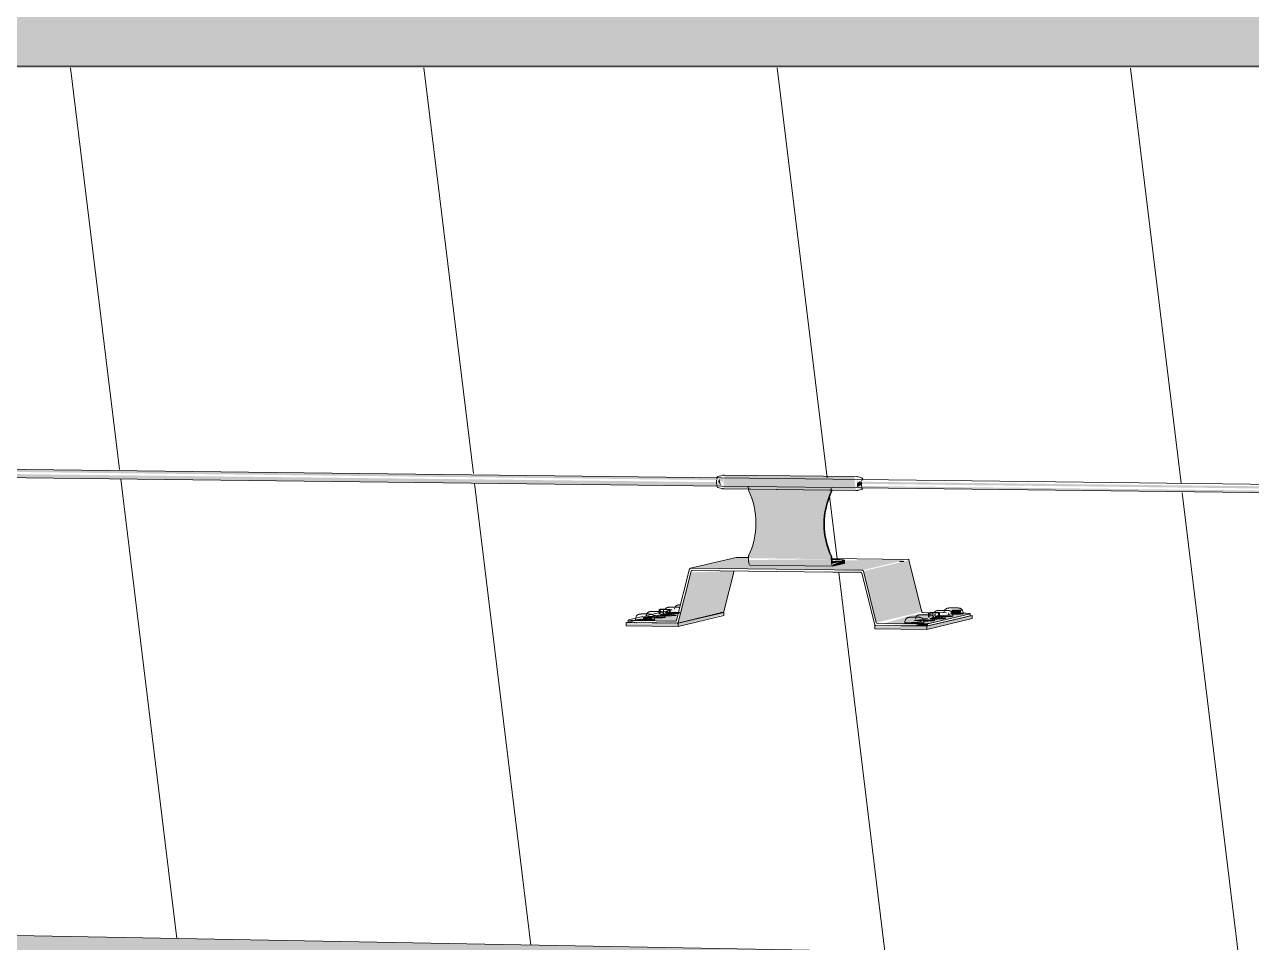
# Model space of a CAD drawing. Header units: millimetres. Extents: x -2361666 to -2009843, y -375 to 29863.
# Drawn here: x -2184899 to -2183742, y 10678 to 11543 of the extents above; entities that cross this region are included whole.
import ezdxf

# ---------------------------------------------------------------- set-up
doc = ezdxf.new("R2010")
doc.units = ezdxf.units.MM
for name, color, linetype, lineweight in [('A-GENM', 13, 'Continuous', 5), ('A-ROOF', 132, 'Continuous', 5), ('A-ROOF-PATT', 132, 'Continuous', 5), ('Q-SPCQ', 91, 'Continuous', 5), ('S-BEAM', 12, 'Continuous', 5)]:
    doc.layers.add(name, color=color, linetype=linetype, lineweight=lineweight)

# ---------------------------------------------------------------- blocks, each defined once
blk = doc.blocks.new('Static Line_Sayfa_Metal Deck_Pan Mount - Up to 15 _ pitch - Max 2 Users-1848369-SOUTH EAST - PART A')
at = {"layer": 'Q-SPCQ'}
h = blk.add_hatch(color=256, dxfattribs=at)
h.paths.add_polyline_path([(-908882.2, 10681.7), (-908882.2, 10685.5), (-910878.4, 10707), (-910880.7, 10706.3), (-910882.8, 10708.2), (-910883.9, 10705.4), (-909324.2, 10687)])
h.paths.add_polyline_path([(-911008.7, 10706.9), (-911012, 10708.8), (-911015.1, 10710.8), (-916513.8, 10773.7), (-916514.8, 10773.3), (-916518.2, 10775), (-916519.2, 10772.3), (-911008.9, 10706.9)])
h.paths.add_polyline_path([(-916644.1, 10773.8), (-916647.3, 10775.6), (-916650.7, 10777.6), (-922149.2, 10840.5), (-922150.2, 10840.1), (-922153.5, 10841.9), (-922154.6, 10839.1), (-916644.3, 10773.8)])
h.paths.add_polyline_path([(-922279.5, 10840.6), (-922282.7, 10842.5), (-922285.9, 10844.5), (-927784.5, 10907.7), (-927785.5, 10906.9), (-927788.9, 10908.7), (-927790, 10906), (-922279.7, 10840.6)])
h.paths.add_polyline_path([(-927914.9, 10907.4), (-927918.1, 10909.3), (-927921.2, 10911.3), (-933419.9, 10974.5), (-933420.9, 10973.8), (-933424.3, 10975.5), (-933425.4, 10972.8), (-927915.1, 10907.4)])
h.paths.add_polyline_path([(-933550.2, 10974.3), (-933553.5, 10976.1), (-933556.6, 10978.1), (-939055.3, 11041.4), (-939056.3, 11040.6), (-939059.7, 11042.4), (-939060.7, 11039.6), (-933550.4, 10974.3)])
h.paths.add_polyline_path([(-939185.6, 11041.1), (-939188.8, 11043), (-939192, 11045), (-944690.6, 11108.2), (-944691.7, 11107.4), (-944695, 11109.2), (-944696.1, 11106.5), (-939185.8, 11041.1)])
h.paths.add_polyline_path([(-944821, 11108), (-944824.3, 11110), (-944827.4, 11111.8), (-950326, 11175.1), (-950327, 11174.3), (-950330.4, 11176.1), (-950331.5, 11173.3), (-944821.2, 11108)])
h.paths.add_polyline_path([(-950456.4, 11174.8), (-950459.6, 11176.7), (-950462.7, 11178.6), (-955961.4, 11241.9), (-955962.4, 11241.1), (-955965.8, 11242.9), (-955966.9, 11240.1), (-950456.5, 11174.8)])
h = blk.add_hatch(color=256, dxfattribs=at)
h.paths.add_polyline_path([(-908882.2, 10685.5), (-908882.2, 10689.7), (-910885.1, 10711.3), (-910882.8, 10712.3), (-910878.4, 10709.4), (-910878.4, 10709.2), (-909324.2, 10690.7)])
h.paths.add_polyline_path([(-911008.9, 10710.7), (-911008.9, 10714.9), (-916520.5, 10778.1), (-916518.2, 10779.1), (-916513.8, 10776.4), (-916513.8, 10776), (-911014.9, 10713), (-911015.1, 10713.4), (-911011.1, 10711.8), (-911011.1, 10710.7)])
h.paths.add_polyline_path([(-916644.3, 10777.5), (-916644.3, 10781.8), (-922155.8, 10844.9), (-922153.5, 10845.9), (-922149.2, 10843.3), (-922149.2, 10842.8), (-916650.1, 10779.6), (-916650.5, 10780.2), (-916646.5, 10778.6), (-916646.5, 10777.6)])
h.paths.add_polyline_path([(-922279.7, 10844.4), (-922279.7, 10848.6), (-927791.2, 10911.8), (-927788.9, 10912.8), (-927784.5, 10910.2), (-927784.5, 10909.7), (-922285.5, 10846.5), (-922285.9, 10847), (-922281.9, 10845.5), (-922281.9, 10844.4)])
h.paths.add_polyline_path([(-927915, 10911.2), (-927915, 10915.4), (-933426.6, 10978.6), (-933424.3, 10979.6), (-933419.9, 10977.2), (-933419.9, 10976.5), (-927920.9, 10913.3), (-927921.2, 10913.9), (-927917.2, 10912.3), (-927917.2, 10911.2)])
h.paths.add_polyline_path([(-933550.4, 10978.1), (-933550.4, 10982.3), (-939061.9, 11045.5), (-939059.7, 11046.4), (-939055.3, 11044.1), (-939055.3, 11043.3), (-933556.2, 10980.2), (-933556.6, 10980.7), (-933552.6, 10979.1), (-933552.6, 10978.1)])
h.paths.add_polyline_path([(-939185.8, 11044.9), (-939185.8, 11049.1), (-944697.3, 11112.3), (-944695, 11113.3), (-944690.6, 11111), (-944690.6, 11110.2), (-939191.6, 11047), (-939191.3, 11047.6), (-939188, 11045.7), (-939188, 11044.9)])
h.paths.add_polyline_path([(-944821.2, 11111.7), (-944821.2, 11115.9), (-950332.7, 11179), (-950330.4, 11180.1), (-950326, 11178), (-950326, 11177), (-944827, 11113.8), (-944826, 11114.5), (-944823.4, 11112.6), (-944822.2, 11111.7)])
h.paths.add_polyline_path([(-950456.5, 11178.6), (-950456.5, 11182.8), (-955961.4, 11245.9), (-955961.4, 11243.9), (-950462.4, 11180.7), (-950460.7, 11181.4), (-950458.7, 11179.5), (-950457.6, 11178.6)])
for points in [[(-944823.4, 11108.6), (-944824.7, 11114.7), (-944826.2, 11112.6), (-944823.7, 11109)], [(-944696.1, 11104), (-944697.3, 11113), (-944697.3, 11117), (-944820, 11118.4), (-944821, 11108.1), (-944820, 11105.4), (-944719.3, 11104.2)], [(-944719.3, 11039.3), (-944724.7, 11057.2), (-944726.3, 11073.1), (-944724.6, 11088.2), (-944719.3, 11104.3), (-944797.1, 11104.3), (-944792.1, 11088.2), (-944790.4, 11073.1), (-944792.4, 11056.4), (-944797.4, 11040.2), (-944735.6, 11039.4)], [(-944719.3, 11104.3), (-944719.4, 11105.3), (-944719.3, 11104.3)], [(-944695, 11107.1), (-944690.6, 11109.3), (-944692.1, 11112.9), (-944695, 11111.1), (-944695, 11107.5)], [(-944690, 11028.8), (-944647, 11039), (-944707.2, 11038.1), (-944707.2, 11035.2), (-944717.8, 11034.3), (-944719.3, 11032.8), (-944797.1, 11035.8), (-944797.5, 11040.8), (-944808.9, 11040.9), (-944851.9, 11030.7), (-944707.2, 11029)], [(-944718.2, 11032.8), (-944719.3, 11039.1), (-944719.3, 11039.3), (-944797.4, 11038.4), (-944795.9, 11033.7), (-944719.3, 11032.8)], [(-944717.8, 11035.6), (-944707.2, 11038.1), (-944719.3, 11037.5), (-944718.9, 11035.6)], [(-944717.8, 11032.6), (-944707.2, 11035.6), (-944707.2, 11038.1), (-944717.8, 11034.3)], [(-944676.9, 10979.4), (-944633.9, 10989.7), (-944646.1, 11038.2), (-944689.1, 11028), (-944676.9, 10979.6)], [(-944863.6, 10979.7), (-944820.6, 10989.9), (-944810.9, 11028.2), (-944851.6, 11026.8), (-944861.2, 10989.1)], [(-944878.4, 10985.4), (-944877.1, 10988.1), (-944883.6, 10986.4)], [(-944874.9, 10987.2), (-944872.3, 10991.7), (-944876.5, 10989.7), (-944875.6, 10988.3)], [(-944863.8, 10975.9), (-944820.7, 10987.2), (-944822, 10988.8), (-944863.8, 10978.9)], [(-944863, 10989.8), (-944863.6, 10991.8), (-944863.6, 10989.9)], [(-944621, 10984.2), (-944620.8, 10988.6), (-944622.6, 10986.8)], [(-944607.3, 10986.4), (-944608.6, 10988.9), (-944609.8, 10986.9), (-944608.1, 10986.6)], [(-944606, 10988.6), (-944597.4, 10988.9), (-944596.2, 10991.5), (-944605.8, 10991.5), (-944606, 10988.7)], [(-944896.8, 10982.9), (-944888.2, 10983), (-944887, 10985.8), (-944896.6, 10985.3), (-944896.8, 10983.2)], [(-944634.3, 10980), (-944633.9, 10982.7), (-944642.7, 10981.6)], [(-944629.4, 10976.1), (-944627.2, 10978.6), (-944639.1, 10977.5), (-944639.1, 10976.3), (-944632.9, 10976.2)], [(-944629.4, 10973.1), (-944586.4, 10983.3), (-944586.4, 10986.3), (-944629.4, 10976.1)], [(-944624.5, 10982.4), (-944623.2, 10985.1), (-944627.2, 10982.9)]]:
    blk.add_hatch(color=256, dxfattribs=at).paths.add_polyline_path(points)
h = blk.add_hatch(color=256, dxfattribs=at)
h.paths.add_polyline_path([(-944689.7, 11105.2), (-944689.3, 11106.4), (-944696.1, 11105.3)])
h.paths.add_polyline_path([(-944820.5, 11106.7), (-944821.2, 11108), (-944821.2, 11106.7)])
h.paths.add_polyline_path([(-944689.2, 11114.4), (-944689.7, 11115.6), (-944689.7, 11114.4)])
h.paths.add_polyline_path([(-944820.8, 11115.9), (-944821.2, 11117.2), (-944821.2, 11115.9)])
h = blk.add_hatch(color=256, dxfattribs=at)
h.paths.add_polyline_path([(-944639.1, 10976.3), (-944639.1, 10978.2), (-944676.9, 10976.7)])
h.paths.add_polyline_path([(-944678.4, 10977.5), (-944676.9, 10979.6), (-944678.9, 10979.4)])
h.paths.add_polyline_path([(-944864.5, 10978.9), (-944866, 10980.9), (-944902.8, 10979.4)])
h.paths.add_polyline_path([(-944691.5, 11026.8), (-944690, 11028.8), (-944735.6, 11027.3)])
h = blk.add_hatch(color=256, dxfattribs=at)
h.paths.add_polyline_path([(-944866, 10980.9), (-944865.1, 10981.7), (-944865.1, 10990.2), (-944873.4, 10989.7), (-944875.6, 10988.3), (-944878, 10989.7), (-944887.1, 10985.5), (-944888.2, 10983), (-944896.8, 10983.2), (-944896.8, 10985.2), (-944902.8, 10981.8), (-944871.7, 10981.1)])
h.paths.add_polyline_path([(-944878.4, 10985.4), (-944886.8, 10987), (-944877.6, 10987.1)])
h = blk.add_hatch(color=256, dxfattribs=at)
h.paths.add_polyline_path([(-944627.2, 10978.6), (-944588.5, 10987.8), (-944619.5, 10986.7), (-944621, 10984.2), (-944623.7, 10988.6), (-944642.7, 10986.6), (-944669.9, 10978.7), (-944633.9, 10978.6)])
h.paths.add_polyline_path([(-944634.3, 10980), (-944642.7, 10981.6), (-944633.9, 10981)])
h.paths.add_polyline_path([(-944624.5, 10982.4), (-944627.2, 10984.6), (-944623.7, 10984.1)])
h = blk.add_hatch(color=256, dxfattribs=at)
h.paths.add_polyline_path([(-944866, 10980.9), (-944910.4, 10980), (-944912.6, 10979.5), (-944871.7, 10981)])
h.paths.add_polyline_path([(-944863.8, 10978.9), (-944864.6, 10981), (-944864.5, 10978.9)])
h = blk.add_hatch(color=256, dxfattribs=at)
h.paths.add_polyline_path([(-944629.4, 10973.1), (-944629.4, 10976.1), (-944678.2, 10976.1), (-944678.2, 10973.7), (-944633.9, 10973.2)])
h.paths.add_polyline_path([(-944863.8, 10975.9), (-944863.8, 10978.9), (-944912.6, 10978.9), (-944912.6, 10976.5)])
for p, q in [((-908882.2, 10689.7), (-956029.7, 11248.9)), ((-956029.8, 11240.9), (-908882.2, 10681.7)), ((-944822.2, 11118.2), (-944826.4, 11117.2)), ((-944696, 11117), (-944819.9, 11118.4)), ((-944689.6, 11115.6), (-944693.7, 11116.7)), ((-944826.5, 11106.8), (-944822.3, 11105.7)), ((-944820, 11105.4), (-944696.2, 11104)), ((-944797.4, 11105.3), (-944797.7, 11107.3)), ((-944797.4, 11104.1), (-944797.4, 11105.3)), ((-944719.3, 11104.3), (-944797.4, 11105.3)), ((-944719.6, 11106.3), (-944719.3, 11104.3)), ((-944719.3, 11104.3), (-944719.3, 11103.2)), ((-944719.3, 11103.2), (-944718.7, 11103.3)), ((-944718.7, 11103.3), (-944718.7, 11104.5)), ((-944693.9, 11104.2), (-944689.7, 11105.2)), ((-944809.1, 11040.9), (-944852.2, 11030.7)), ((-944808.9, 11040.9), (-944797.3, 11040.8)), ((-944797.4, 11042.2), (-944796.8, 11042.3)), ((-944797.4, 11040.2), (-944797.4, 11042.2)), ((-944719.5, 11039.9), (-944647, 11039)), ((-944718.7, 11041.4), (-944719.3, 11041.3)), ((-944719.3, 11041.3), (-944719.3, 11039.3)), ((-944718.7, 11039.4), (-944718.7, 11041.4)), ((-944707.2, 11038.1), (-944717.8, 11035.6)), ((-944717.8, 11032.6), (-944707.2, 11035.2)), ((-944706.8, 11035.3), (-944706.8, 11038.3)), ((-944651.1, 11037), (-944655, 11037.1)), ((-944646.1, 11038.2), (-944633.9, 10989.7)), ((-944852.9, 11030), (-944865.1, 10981.7)), ((-944863.6, 10979.7), (-944851.4, 11028)), ((-944690, 11028.8), (-944851.9, 11030.7)), ((-944850.4, 11028.7), (-944691.5, 11026.8)), ((-944810.9, 11028.2), (-944820.6, 10989.9)), ((-944796, 11033.5), (-944717.9, 11032.6)), ((-944690.6, 11026), (-944678.4, 10977.5)), ((-944676.9, 10979.4), (-944689.1, 11028)), ((-944894.5, 10985.8), (-944876.7, 10990)), ((-944880.5, 10992.1), (-944881.7, 10991.8)), ((-944881.7, 10991.8), (-944877.6, 10991.6)), ((-944881.7, 10991.8), (-944881.7, 10987.6)), ((-944875.2, 10992.1), (-944880.5, 10992.1)), ((-944880.5, 10992.1), (-944880.5, 10987.7)), ((-944877.6, 10991.6), (-944872.3, 10991.7)), ((-944877.6, 10988.1), (-944877.6, 10991.6)), ((-944871.1, 10991.9), (-944875.2, 10992.1)), ((-944872.3, 10991.7), (-944871.1, 10991.9)), ((-944872.3, 10991.7), (-944872.3, 10987.1)), ((-944871.1, 10991.9), (-944871.1, 10987.4)), ((-944864.3, 10979), (-944821.3, 10989.2)), ((-944820.7, 10989.1), (-944863.8, 10978.9)), ((-944823.6, 10989.2), (-944820.7, 10989.1)), ((-944820.7, 10989.1), (-944820.7, 10986.1)), ((-944632.9, 10988.9), (-944610.8, 10988.6)), ((-944626.6, 10989), (-944627.8, 10988.8)), ((-944627.8, 10988.8), (-944623.7, 10988.6)), ((-944627.8, 10988.8), (-944627.8, 10984.6)), ((-944627.2, 10978.6), (-944588.5, 10987.8)), ((-944621.3, 10989.1), (-944626.6, 10989)), ((-944626.6, 10989), (-944626.6, 10984.7)), ((-944623.7, 10988.6), (-944618.4, 10988.6)), ((-944623.7, 10985.1), (-944623.7, 10988.6)), ((-944617.2, 10988.9), (-944621.3, 10989.1)), ((-944618.4, 10988.6), (-944617.2, 10988.9)), ((-944618.4, 10988.6), (-944618.4, 10984.1)), ((-944617.2, 10988.9), (-944617.2, 10984.3)), ((-944606.3, 10988.6), (-944596.1, 10988.5)), ((-944595.1, 10987.8), (-944595.1, 10989.1)), ((-944588.3, 10985.9), (-944588.3, 10987.9)), ((-944863.8, 10978.9), (-944912.6, 10979.5)), ((-944912.6, 10979.5), (-944912.6, 10976.5)), ((-944912.6, 10976.5), (-944863.8, 10975.9)), ((-944912.2, 10979.6), (-944904.2, 10981.5)), ((-944910.7, 10981.9), (-944910.7, 10979.9)), ((-944910.4, 10982), (-944896.9, 10985.2)), ((-944910.4, 10980), (-944904.2, 10981.5)), ((-944903.9, 10983.4), (-944903.9, 10982)), ((-944866, 10980.9), (-944902.8, 10981.4)), ((-944902.8, 10979.4), (-944864.5, 10978.9)), ((-944885.9, 10982), (-944885.9, 10983.4)), ((-944877.8, 10986.7), (-944875.2, 10986.7)), ((-944872.3, 10986.2), (-944877.6, 10986.1)), ((-944876, 10984.4), (-944876, 10985.7)), ((-944875.2, 10986.7), (-944871.1, 10986.5)), ((-944871.1, 10986.5), (-944872.3, 10986.2)), ((-944866.1, 10986.6), (-944871.1, 10987.4)), ((-944863.8, 10975.9), (-944820.7, 10986.1)), ((-944863.8, 10975.9), (-944863.8, 10978.9)), ((-944678.2, 10976.7), (-944678.2, 10973.7)), ((-944629.4, 10976.1), (-944678.2, 10976.7)), ((-944677.5, 10976.7), (-944639.1, 10976.3)), ((-944639.1, 10978.2), (-944675.9, 10978.7)), ((-944650, 10980.4), (-944650, 10979)), ((-944632, 10979), (-944632, 10980.3)), ((-944629.4, 10976.1), (-944586.4, 10986.3)), ((-944629.4, 10973.1), (-944586.4, 10983.3)), ((-944629.4, 10973.1), (-944629.4, 10976.1)), ((-944627.2, 10976.6), (-944588.5, 10985.8)), ((-944621.3, 10983.7), (-944623.9, 10983.7)), ((-944623.7, 10983.1), (-944618.4, 10983.2)), ((-944622.1, 10981.4), (-944622.1, 10982.7)), ((-944617.2, 10983.5), (-944621.3, 10983.7)), ((-944618.4, 10983.2), (-944617.2, 10983.5)), ((-944612.1, 10983.6), (-944617.2, 10984.4)), ((-944604.9, 10985.4), (-944604.9, 10986.8)), ((-944586.4, 10986.3), (-944586.4, 10983.3)), ((-944678.2, 10973.7), (-944629.4, 10973.1))]:
    blk.add_line(p, q, dxfattribs=at)
at = {"layer": 'Q-SPCQ', "flags": 128}
for points in [[(-944819.9, 11118.4), (-944821.7, 11118.3), (-944822.2, 11118.2)], [(-944696, 11117), (-944694.2, 11116.8), (-944693.7, 11116.7)], [(-944820, 11105.4), (-944821.8, 11105.6), (-944822.3, 11105.7)], [(-944696.2, 11104), (-944694.4, 11104.1), (-944693.9, 11104.2)], [(-944903.9, 10983.4), (-944903, 10985.8), (-944902, 10986.7), (-944901.4, 10987.1), (-944901, 10987.2), (-944900.8, 10987.3), (-944900.6, 10987.3), (-944900.4, 10987.4), (-944900.2, 10987.4), (-944900.1, 10987.4), (-944900, 10987.4), (-944899.8, 10987.5), (-944899.7, 10987.5), (-944899.6, 10987.5), (-944899.4, 10987.5), (-944899.3, 10987.5), (-944899.2, 10987.5), (-944899, 10987.5), (-944898.9, 10987.5), (-944898.7, 10987.5), (-944898.6, 10987.6), (-944898.4, 10987.6), (-944898.2, 10987.6), (-944898.1, 10987.6), (-944897.9, 10987.6), (-944897.7, 10987.6), (-944897.5, 10987.6), (-944897.3, 10987.6), (-944897.1, 10987.6), (-944897, 10987.6), (-944896.8, 10987.6), (-944896.6, 10987.6), (-944896.4, 10987.6), (-944896.2, 10987.6), (-944896, 10987.6), (-944895.8, 10987.6), (-944895.6, 10987.6), (-944895.3, 10987.6), (-944895.1, 10987.6), (-944894.9, 10987.6), (-944894.7, 10987.6), (-944894.5, 10987.6), (-944894.3, 10987.6), (-944894.1, 10987.6), (-944893.9, 10987.6), (-944893.8, 10987.6)], [(-944894, 10985.8), (-944893.2, 10988.1), (-944892.2, 10989.1), (-944891.6, 10989.4), (-944891.2, 10989.6), (-944890.9, 10989.6), (-944890.7, 10989.7), (-944890.5, 10989.7), (-944890.4, 10989.7), (-944890.3, 10989.8), (-944890.1, 10989.8), (-944890, 10989.8), (-944889.9, 10989.8), (-944889.7, 10989.8), (-944889.6, 10989.8), (-944889.5, 10989.8), (-944889.3, 10989.8), (-944889.2, 10989.9), (-944889, 10989.9), (-944888.9, 10989.9), (-944888.7, 10989.9), (-944888.6, 10989.9), (-944888.4, 10989.9), (-944888.2, 10989.9), (-944888, 10989.9), (-944887.9, 10989.9), (-944887.7, 10989.9), (-944887.5, 10989.9), (-944887.3, 10989.9), (-944887.1, 10989.9), (-944886.9, 10989.9), (-944886.7, 10989.9), (-944886.5, 10990), (-944886.3, 10990), (-944886.1, 10990), (-944885.9, 10990), (-944885.7, 10990), (-944885.5, 10990), (-944885.3, 10990), (-944885.1, 10990), (-944884.9, 10990), (-944884.7, 10990), (-944884.5, 10990), (-944884.3, 10990), (-944884.1, 10990), (-944883.9, 10990)], [(-944885.9, 10983.4), (-944886.7, 10985.8), (-944887.7, 10986.7), (-944888.3, 10987.1), (-944888.7, 10987.2), (-944889, 10987.3), (-944889.2, 10987.3), (-944889.4, 10987.4), (-944889.5, 10987.4), (-944889.6, 10987.4), (-944889.8, 10987.4), (-944889.9, 10987.5), (-944890, 10987.5), (-944890.2, 10987.5), (-944890.3, 10987.5), (-944890.4, 10987.5), (-944890.6, 10987.5), (-944890.7, 10987.5), (-944890.9, 10987.5), (-944891, 10987.5), (-944891.2, 10987.5), (-944891.4, 10987.6), (-944891.5, 10987.6), (-944891.7, 10987.6), (-944891.9, 10987.6), (-944892, 10987.6), (-944892.2, 10987.6), (-944892.4, 10987.6), (-944892.6, 10987.6), (-944892.8, 10987.6), (-944893, 10987.6), (-944893.2, 10987.6), (-944893.4, 10987.6), (-944893.6, 10987.6), (-944893.8, 10987.6)], [(-944876, 10985.7), (-944876.9, 10988.1), (-944877.9, 10989.1), (-944878.5, 10989.4), (-944878.9, 10989.5), (-944879.1, 10989.6), (-944879.3, 10989.7), (-944879.5, 10989.7), (-944879.7, 10989.7), (-944879.8, 10989.8), (-944879.9, 10989.8), (-944880.1, 10989.8), (-944880.2, 10989.8), (-944880.3, 10989.8), (-944880.5, 10989.8), (-944880.6, 10989.8), (-944880.7, 10989.8), (-944880.9, 10989.9), (-944881, 10989.9), (-944881.2, 10989.9), (-944881.4, 10989.9), (-944881.5, 10989.9), (-944881.7, 10989.9), (-944881.8, 10989.9), (-944882, 10989.9), (-944882.2, 10989.9), (-944882.4, 10989.9), (-944882.6, 10989.9), (-944882.8, 10989.9), (-944882.9, 10989.9), (-944883.1, 10989.9), (-944883.3, 10989.9), (-944883.5, 10990), (-944883.7, 10990), (-944883.9, 10990)], [(-944876, 10992.2), (-944875, 10993.2), (-944874.4, 10993.5), (-944874, 10993.6), (-944873.7, 10993.7), (-944873.5, 10993.8), (-944873.3, 10993.8), (-944873.2, 10993.8), (-944873.1, 10993.8), (-944872.9, 10993.9), (-944872.8, 10993.9), (-944872.7, 10993.9), (-944872.5, 10993.9), (-944872.4, 10993.9), (-944872.3, 10993.9), (-944872.1, 10993.9), (-944872, 10993.9), (-944871.8, 10994), (-944871.7, 10994), (-944871.5, 10994), (-944871.3, 10994), (-944871.2, 10994), (-944871, 10994), (-944870.8, 10994), (-944870.7, 10994), (-944870.5, 10994), (-944870.3, 10994), (-944870.1, 10994), (-944869.9, 10994), (-944869.7, 10994), (-944869.5, 10994), (-944869.3, 10994), (-944869.1, 10994), (-944868.9, 10994), (-944868.7, 10994), (-944868.5, 10994), (-944868.3, 10994), (-944868.1, 10994), (-944867.9, 10994), (-944867.7, 10994), (-944867.5, 10994), (-944867.3, 10994), (-944867.1, 10994), (-944866.8, 10994), (-944866.7, 10994)], [(-944867, 10992.1), (-944866.2, 10994.6), (-944865.2, 10995.5), (-944864.5, 10995.8), (-944864.2, 10996), (-944863.9, 10996), (-944863.7, 10996.1), (-944863.5, 10996.1), (-944863.4, 10996.2), (-944863.2, 10996.2), (-944863.1, 10996.2), (-944862.9, 10996.2), (-944862.8, 10996.2), (-944862.7, 10996.2), (-944862.6, 10996.2), (-944862.4, 10996.3), (-944862.3, 10996.3), (-944862.1, 10996.3), (-944862, 10996.3), (-944861.8, 10996.3), (-944861.7, 10996.3), (-944861.5, 10996.3)], [(-944862.1, 10993.8), (-944862.3, 10993.8), (-944862.5, 10993.8), (-944862.6, 10993.8), (-944862.7, 10993.9), (-944862.9, 10993.9), (-944863, 10993.9), (-944863.1, 10993.9), (-944863.3, 10993.9), (-944863.4, 10993.9), (-944863.5, 10993.9), (-944863.7, 10993.9), (-944863.8, 10993.9), (-944864, 10994), (-944864.1, 10994), (-944864.3, 10994), (-944864.5, 10994), (-944864.6, 10994), (-944864.8, 10994), (-944865, 10994), (-944865.2, 10994), (-944865.4, 10994), (-944865.6, 10994), (-944865.7, 10994), (-944865.9, 10994), (-944866.1, 10994), (-944866.3, 10994), (-944866.5, 10994), (-944866.7, 10994)], [(-944622.1, 10989.2), (-944621.1, 10990.1), (-944620.5, 10990.5), (-944620.1, 10990.6), (-944619.8, 10990.7), (-944619.6, 10990.7), (-944619.4, 10990.8), (-944619.3, 10990.8), (-944619.1, 10990.8), (-944619, 10990.8), (-944618.9, 10990.9), (-944618.7, 10990.9), (-944618.6, 10990.9), (-944618.5, 10990.9), (-944618.3, 10990.9), (-944618.2, 10990.9), (-944618.1, 10990.9), (-944617.9, 10990.9), (-944617.8, 10990.9), (-944617.6, 10991), (-944617.4, 10991), (-944617.3, 10991), (-944617.1, 10991), (-944616.9, 10991), (-944616.7, 10991), (-944616.6, 10991), (-944616.4, 10991), (-944616.2, 10991), (-944616, 10991), (-944615.8, 10991), (-944615.6, 10991), (-944615.4, 10991), (-944615.2, 10991), (-944615, 10991), (-944614.8, 10991), (-944614.6, 10991), (-944614.4, 10991), (-944614.2, 10991), (-944614, 10991), (-944613.8, 10991), (-944613.6, 10991), (-944613.3, 10991), (-944613.1, 10991), (-944612.9, 10991), (-944612.8, 10991)], [(-944613.1, 10989.1), (-944612.2, 10991.5), (-944611.2, 10992.5), (-944610.6, 10992.8), (-944610.2, 10993), (-944610, 10993), (-944609.8, 10993.1), (-944609.6, 10993.1), (-944609.4, 10993.1), (-944609.3, 10993.2), (-944609.2, 10993.2), (-944609, 10993.2), (-944608.9, 10993.2), (-944608.8, 10993.2), (-944608.6, 10993.2), (-944608.5, 10993.2), (-944608.4, 10993.3), (-944608.2, 10993.3), (-944608.1, 10993.3), (-944607.9, 10993.3), (-944607.8, 10993.3), (-944607.6, 10993.3), (-944607.4, 10993.3), (-944607.3, 10993.3), (-944607.1, 10993.3), (-944606.9, 10993.3), (-944606.7, 10993.3), (-944606.5, 10993.3), (-944606.4, 10993.3), (-944606.2, 10993.3), (-944606, 10993.4), (-944605.8, 10993.4), (-944605.6, 10993.4), (-944605.4, 10993.4), (-944605.2, 10993.4), (-944605, 10993.4), (-944604.8, 10993.4), (-944604.5, 10993.4), (-944604.3, 10993.4), (-944604.1, 10993.4), (-944603.9, 10993.4), (-944603.7, 10993.4), (-944603.5, 10993.4), (-944603.3, 10993.4), (-944603.1, 10993.4), (-944603, 10993.4)], [(-944604.9, 10986.8), (-944605.7, 10989.2), (-944606.7, 10990.1), (-944607.4, 10990.5), (-944607.7, 10990.6), (-944608, 10990.7), (-944608.2, 10990.7), (-944608.4, 10990.8), (-944608.5, 10990.8), (-944608.7, 10990.8), (-944608.8, 10990.8), (-944609, 10990.9), (-944609.1, 10990.9), (-944609.2, 10990.9), (-944609.3, 10990.9), (-944609.5, 10990.9), (-944609.6, 10990.9), (-944609.8, 10990.9), (-944609.9, 10990.9), (-944610.1, 10990.9), (-944610.2, 10991), (-944610.4, 10991), (-944610.6, 10991), (-944610.7, 10991), (-944610.9, 10991), (-944611.1, 10991), (-944611.3, 10991), (-944611.4, 10991), (-944611.6, 10991), (-944611.8, 10991), (-944612, 10991), (-944612.2, 10991), (-944612.4, 10991), (-944612.6, 10991), (-944612.8, 10991)], [(-944595.1, 10989.1), (-944595.9, 10991.5), (-944596.9, 10992.5), (-944597.5, 10992.8), (-944597.9, 10993), (-944598.2, 10993), (-944598.4, 10993.1), (-944598.6, 10993.1), (-944598.7, 10993.1), (-944598.8, 10993.2), (-944599, 10993.2), (-944599.1, 10993.2), (-944599.2, 10993.2), (-944599.4, 10993.2), (-944599.5, 10993.2), (-944599.6, 10993.2), (-944599.8, 10993.3), (-944599.9, 10993.3), (-944600.1, 10993.3), (-944600.2, 10993.3), (-944600.4, 10993.3), (-944600.6, 10993.3), (-944600.7, 10993.3), (-944600.9, 10993.3), (-944601.1, 10993.3), (-944601.2, 10993.3), (-944601.4, 10993.3), (-944601.6, 10993.3), (-944601.8, 10993.3), (-944602, 10993.3), (-944602.2, 10993.4), (-944602.4, 10993.4), (-944602.6, 10993.4), (-944602.8, 10993.4), (-944603, 10993.4)], [(-944650, 10980.4), (-944649.1, 10982.8), (-944648.1, 10983.7), (-944647.5, 10984.1), (-944647.1, 10984.2), (-944646.9, 10984.3), (-944646.6, 10984.3), (-944646.5, 10984.4), (-944646.3, 10984.4), (-944646.2, 10984.4), (-944646, 10984.4), (-944645.9, 10984.4), (-944645.8, 10984.5), (-944645.7, 10984.5), (-944645.5, 10984.5), (-944645.4, 10984.5), (-944645.2, 10984.5), (-944645.1, 10984.5), (-944644.9, 10984.5), (-944644.8, 10984.5), (-944644.6, 10984.5), (-944644.5, 10984.5), (-944644.3, 10984.6), (-944644.1, 10984.6), (-944644, 10984.6), (-944643.8, 10984.6), (-944643.6, 10984.6), (-944643.4, 10984.6), (-944643.2, 10984.6), (-944643, 10984.6), (-944642.8, 10984.6), (-944642.7, 10984.6), (-944642.5, 10984.6), (-944642.2, 10984.6), (-944642, 10984.6), (-944641.8, 10984.6), (-944641.6, 10984.6), (-944641.4, 10984.6), (-944641.2, 10984.6), (-944641, 10984.6), (-944640.8, 10984.6), (-944640.6, 10984.6), (-944640.4, 10984.6), (-944640.2, 10984.6), (-944640, 10984.6), (-944639.8, 10984.6)], [(-944640.1, 10982.7), (-944639.3, 10985.1), (-944638.3, 10986.1), (-944637.7, 10986.4), (-944637.3, 10986.5), (-944637, 10986.6), (-944636.8, 10986.7), (-944636.6, 10986.7), (-944636.5, 10986.7), (-944636.3, 10986.7), (-944636.2, 10986.8), (-944636.1, 10986.8), (-944635.9, 10986.8), (-944635.8, 10986.8), (-944635.7, 10986.8), (-944635.5, 10986.8), (-944635.4, 10986.8), (-944635.3, 10986.8), (-944635.1, 10986.9), (-944635, 10986.9), (-944634.8, 10986.9), (-944634.6, 10986.9), (-944634.5, 10986.9), (-944634.3, 10986.9), (-944634.1, 10986.9), (-944634, 10986.9), (-944633.8, 10986.9), (-944633.6, 10986.9), (-944633.4, 10986.9), (-944633.2, 10986.9), (-944633, 10986.9), (-944632.8, 10986.9), (-944632.6, 10986.9), (-944632.4, 10986.9), (-944632.2, 10986.9), (-944632, 10986.9), (-944631.8, 10986.9), (-944631.6, 10986.9), (-944631.4, 10986.9), (-944631.2, 10986.9), (-944631, 10986.9), (-944630.8, 10986.9), (-944630.6, 10986.9), (-944630.3, 10986.9), (-944630.1, 10986.9), (-944630, 10986.9)], [(-944632, 10980.3), (-944632.8, 10982.8), (-944633.8, 10983.7), (-944634.4, 10984.1), (-944634.8, 10984.2), (-944635.1, 10984.3), (-944635.3, 10984.3), (-944635.4, 10984.4), (-944635.6, 10984.4), (-944635.7, 10984.4), (-944635.9, 10984.4), (-944636, 10984.4), (-944636.1, 10984.5), (-944636.3, 10984.5), (-944636.4, 10984.5), (-944636.5, 10984.5), (-944636.7, 10984.5), (-944636.8, 10984.5), (-944637, 10984.5), (-944637.1, 10984.5), (-944637.3, 10984.5), (-944637.4, 10984.5), (-944637.6, 10984.6), (-944637.8, 10984.6), (-944637.9, 10984.6), (-944638.1, 10984.6), (-944638.3, 10984.6), (-944638.5, 10984.6), (-944638.7, 10984.6), (-944638.9, 10984.6), (-944639.1, 10984.6), (-944639.3, 10984.6), (-944639.5, 10984.6), (-944639.7, 10984.6), (-944639.8, 10984.6)], [(-944622.1, 10982.7), (-944622.9, 10985.1), (-944624, 10986.1), (-944624.6, 10986.4), (-944625, 10986.5), (-944625.2, 10986.6), (-944625.4, 10986.7), (-944625.6, 10986.7), (-944625.8, 10986.7), (-944625.9, 10986.7), (-944626, 10986.8), (-944626.2, 10986.8), (-944626.3, 10986.8), (-944626.4, 10986.8), (-944626.6, 10986.8), (-944626.7, 10986.8), (-944626.8, 10986.8), (-944627, 10986.8), (-944627.1, 10986.9), (-944627.3, 10986.9), (-944627.4, 10986.9), (-944627.6, 10986.9), (-944627.8, 10986.9), (-944627.9, 10986.9), (-944628.1, 10986.9), (-944628.3, 10986.9), (-944628.5, 10986.9), (-944628.7, 10986.9), (-944628.8, 10986.9), (-944629, 10986.9), (-944629.2, 10986.9), (-944629.4, 10986.9), (-944629.6, 10986.9), (-944629.8, 10986.9), (-944630, 10986.9)]]:
    blk.add_lwpolyline(points, dxfattribs=at)
at = {"layer": 'Q-SPCQ'}
for centre, major_axis, ratio, start_param, end_param in [((-944826.4, 11112), (0.06, 5.22), 0.214774, 0.053611, 1.044356), ((-944689.7, 11110.4), (0.06, 5.22), 0.214774, 0.053611, 1.045054), ((-944826.4, 11112), (0.06, 5.22), 0.214774, 1.211747, 2.014332), ((-944826.4, 11112), (0.06, 5.22), 0.214774, 2.148006, 3.195204), ((-944858.7, 11073.9), (-16.2, 68.1), 0.975261, 4.01459, 4.932155), ((-944658, 11071.5), (-16.2, 68.1), 0.975261, 0.872997, 1.790563), ((-944657.4, 11071.6), (-16.2, 68.1), 0.975261, 0.872997, 1.790563), ((-944689.7, 11110.4), (0.06, 5.22), 0.214774, 1.211747, 2.014332), ((-944689.7, 11110.4), (0.06, 5.22), 0.214774, 2.148006, 3.193513), ((-944795.9, 11040.5), (0.08, 7), 0.214774, 1.624407, 3.195204), ((-944717.8, 11039.6), (0.08, 7), 0.214774, 1.624407, 3.195204), ((-944717.8, 11039.6), (0.05, 4), 0.214774, 1.624407, 3.195204), ((-944721.8, 11038.3), (-15, 0), 0.052335, 2.924831, 4.495627), ((-944721.8, 11035.3), (-15, 0), 0.052335, 2.924831, 3.18663), ((-944647, 11038), (-0.231, 0.973), 0.975261, 4.725532, 6.044169), ((-944851.9, 11029.7), (-0.231, 0.973), 0.975261, 6.044169, 7.362806), ((-944850.4, 11027.7), (-0.231, 0.973), 0.975261, 6.044169, 7.362806), ((-944691.5, 11025.8), (-0.231, 0.973), 0.975261, 4.725532, 6.044169), ((-944690, 11027.8), (-0.231, 0.973), 0.975261, 4.945305, 6.044169), ((-944867.8, 10988.5), (-9, 0), 0.052335, 0.635753, 1.354034), ((-944867.8, 10988.5), (-9, 0), 0.052335, 4.495627, 5.483145), ((-944862, 10991.1), (-10, 0), 0.052335, 5.542825, 6.066423), ((-944867.8, 10988.5), (-9, 0), 0.052335, 1.354034, 2.158276), ((-944867.8, 10988.5), (-9, 0), 0.052335, 4.035889, 4.495627), ((-944821.5, 10990.1), (-0.231, 0.973), 0.975261, 2.902576, 4.00144), ((-944632.9, 10989.9), (-0.231, 0.973), 0.975261, 1.583939, 2.902576), ((-944604.1, 10987.8), (-9, 0), 0.052335, 4.495627, 5.025159), ((-944604.1, 10987.8), (-9, 0), 0.052335, 1.354034, 4.495627), ((-944598.3, 10987.9), (-10, 0), 0.052335, 2.924831, 4.495627), ((-944900.7, 10979.9), (-10, 0), 0.052335, 6.066423, 7.113621), ((-944900.7, 10981.9), (-10, 0), 0.052335, 6.066423, 7.63722), ((-944900.7, 10979.9), (-10, 0), 0.052335, 1.092235, 1.354034), ((-944894.9, 10982), (-9, 0), 0.052335, 4.495627, 7.63722), ((-944894.9, 10982), (-9, 0), 0.052335, 1.354034, 4.495627), ((-944885, 10984.4), (-9, 0), 0.052335, 4.495627, 5.025159), ((-944885, 10984.4), (-9, 0), 0.052335, 1.354034, 4.495627), ((-944876.4, 10986.4), (-11, 0), 0.052335, 0.306837, 0.983669), ((-944876.4, 10986.4), (-11, 0), 0.052335, 1.41734, 4.495627), ((-944876.4, 10986.4), (-11, 0), 0.052335, 4.495627, 4.856742), ((-944866, 10981.9), (-0.231, 0.973), 0.975261, 2.902576, 4.221213), ((-944864.5, 10979.9), (-0.231, 0.973), 0.975261, 2.902576, 4.221213), ((-944677.5, 10977.7), (-0.231, 0.973), 0.975261, 1.583939, 2.902576), ((-944675.9, 10979.7), (-0.231, 0.973), 0.975261, 1.583939, 2.902576), ((-944641, 10979), (-9, 0), 0.052335, 4.495627, 7.63722), ((-944641, 10979), (-9, 0), 0.052335, 1.354034, 4.495627), ((-944637, 10978.8), (-10, 0), 0.052335, 1.354034, 2.924831), ((-944637, 10976.8), (-10, 0), 0.052335, 1.354034, 2.663031), ((-944631.1, 10981.4), (-9, 0), 0.052335, 4.495627, 5.025159), ((-944631.1, 10981.4), (-9, 0), 0.052335, 1.354034, 4.495627), ((-944622.5, 10983.4), (-11, 0), 0.052335, 0.306837, 0.983669), ((-944622.5, 10983.4), (-11, 0), 0.052335, 1.41734, 4.495627), ((-944622.5, 10983.4), (-11, 0), 0.052335, 4.495627, 4.856742), ((-944613.9, 10985.5), (-9, 0), 0.052335, 0.635753, 1.354034), ((-944613.9, 10985.5), (-9, 0), 0.052335, 4.495627, 5.483145), ((-944613.9, 10985.5), (-9, 0), 0.052335, 1.354034, 4.495627)]:
    blk.add_ellipse(centre, major_axis=major_axis, ratio=ratio, start_param=start_param, end_param=end_param, dxfattribs=at)
for points in [[(-944871.1, 10987.4), (-944871.8, 10987.5), (-944872.4, 10987.5), (-944873.1, 10987.6)], [(-944872.3, 10987.1), (-944872.1, 10987.2), (-944871.7, 10987.4), (-944871.3, 10987.4), (-944871.1, 10987.4)], [(-944877.6, 10987), (-944876.7, 10987.1), (-944874.9, 10987.2), (-944873.2, 10987.2), (-944872.3, 10987.1)], [(-944618.4, 10984.1), (-944619.3, 10984.2), (-944621, 10984.2), (-944622.8, 10984.1), (-944623.7, 10984)], [(-944619.2, 10984.6), (-944618.5, 10984.5), (-944617.8, 10984.5), (-944617.2, 10984.3)], [(-944617.2, 10984.3), (-944617.4, 10984.4), (-944617.8, 10984.4), (-944618.2, 10984.2), (-944618.4, 10984.1)]]:
    blk.add_open_spline(points, degree=3, dxfattribs=at)
blk = doc.blocks.new('GT01 - GT01-2642391-SOUTH EAST - PART A')
at = {"layer": 'A-GENM'}
blk.add_hatch(color=256, dxfattribs=at).paths.add_polyline_path([(-908882.2, 9979.3), (-908882.2, 10011.6), (-973251.9, 11194.8), (-973250.3, 11162.4), (-909324.2, 9987.4)])
blk.add_line((-908882.2, 10011.6), (-973251.9, 11194.8), dxfattribs=at)
blk = doc.blocks.new('Structural Framing 61 - Structural Framing 1-2879215-SOUTH EAST - PART A')
at = {"layer": 'S-BEAM'}
blk.add_hatch(color=256, dxfattribs=at).paths.add_polyline_path([(-913427.4, 11493.7), (-913427.4, 11646.4), (-914266.4, 11646.4), (-914266.4, 11582.4), (-914416.4, 11582.4), (-914416.4, 11646.4), (-918448.2, 11646.4), (-918448.2, 11582.4), (-918598.2, 11582.4), (-918598.2, 11646.4), (-922668.2, 11646.4), (-922668.2, 11582.4), (-922818.2, 11582.4), (-922818.2, 11646.4), (-926816.1, 11646.4), (-926816.1, 11582.4), (-926966.1, 11582.4), (-926966.1, 11646.4), (-930872.1, 11646.4), (-930872.1, 11582.4), (-931022.1, 11582.4), (-931022.1, 11646.4), (-934972, 11646.4), (-934972, 11582.4), (-935122, 11582.4), (-935122, 11646.4), (-940200.1, 11646.4), (-940200.1, 11582.4), (-940350.1, 11582.4), (-940350.1, 11646.4), (-945463.8, 11646.4), (-945463.8, 11582.4), (-945613.8, 11582.4), (-945613.8, 11646.4), (-950636.6, 11646.4), (-950636.6, 11582.4), (-950786.6, 11582.4), (-950786.6, 11646.4), (-955856.6, 11646.4), (-955856.6, 11582.4), (-956006.6, 11582.4), (-956006.6, 11646.4), (-961111.2, 11646.4), (-961111.2, 11582.4), (-961261.2, 11582.4), (-961261.2, 11646.4), (-966304, 11646.4), (-966304, 11582.4), (-966454, 11582.4), (-966454, 11646.4), (-971385.7, 11646.4), (-971385.7, 11582.4), (-971535.7, 11582.4), (-971535.7, 11646.4), (-972973.1, 11646.4), (-972973.1, 11503.7), (-937164.8, 11501.6), (-913475.9, 11493.7)])

msp = doc.modelspace()

# ---------------------------------------------------------------- hatches: boundary and pattern name
at = {"layer": 'A-ROOF-PATT'}
h = msp.add_hatch(dxfattribs=at)
h.set_pattern_fill('FP_99', color=256, style=0, pattern_type=2)
h.set_pattern_definition([(96.952, (-1239496.12, -226018.12), (-332.99335, 0.00123), [])])
h.paths.add_polyline_path([(-2201031.8, 11308.7), (-2201035.1, 11299.5), (-2201036.1, 11309.5), (-2201033.3, 11309)])
h.paths.add_polyline_path([(-2201027.9, 11306.8), (-2201033.2, 11299.3), (-2201030.6, 11308.1)])
h.paths.add_polyline_path([(-2201024.6, 11303.9), (-2201029.9, 11301.9), (-2201027.9, 11306.8)])
h.paths.add_polyline_path([(-2197096, 11261.8), (-2197085.7, 11262.7), (-2197093.1, 11261.9)])
h.paths.add_polyline_path([(-2196572.1, 11257.3), (-2196561.8, 11258.3), (-2196569, 11257.5)])
h.paths.add_polyline_path([(-2148300.9, 10011.6), (-2148300.9, 10681.7), (-2150303, 10704.2), (-2150302.6, 10703), (-2150325.9, 10703), (-2150331, 10687.1), (-2150332.8, 10671.3), (-2150331, 10655.4), (-2150324.3, 10638.8), (-2150256.6, 10637.2), (-2150298, 10625.8), (-2150417.6, 10625.8), (-2150429.5, 10588.3), (-2150427.2, 10588.1), (-2150429.5, 10584.6), (-2150470.2, 10574.9), (-2150519, 10575.5), (-2150516.9, 10579), (-2150503, 10584.3), (-2150500.9, 10584.8), (-2150468.9, 10591.2), (-2150457.8, 10626.9), (-2150457.8, 10628.9), (-2150458.4, 10629.7), (-2150414.8, 10639.9), (-2150403.7, 10639.9), (-2150398.6, 10656.3), (-2150396.8, 10672), (-2150398.6, 10687.9), (-2150404.1, 10704.2), (-2150432.8, 10705.8), (-2150432.8, 10707), (-2155938.4, 10771), (-2155937.9, 10769.8), (-2155961.2, 10769.8), (-2155966.4, 10753.9), (-2155968.2, 10738.1), (-2155966.4, 10722.2), (-2155959.6, 10705.6), (-2155892, 10704), (-2155933.3, 10692.6), (-2156053, 10692.6), (-2156064.8, 10655.1), (-2156062.6, 10654.9), (-2156064.8, 10651.4), (-2156105.6, 10641.7), (-2156154.4, 10642.3), (-2156152.3, 10645.8), (-2156138.4, 10651.1), (-2156136.2, 10651.6), (-2156104.2, 10658), (-2156093.2, 10693.8), (-2156093.2, 10695.8), (-2156093.7, 10696.5), (-2156050.1, 10706.7), (-2156039, 10706.7), (-2156034, 10723.1), (-2156032.2, 10738.9), (-2156035.4, 10759.4), (-2156039.5, 10771), (-2156068.2, 10772.6), (-2156069.3, 10773.8), (-2161573.8, 10837.8), (-2161573.3, 10836.6), (-2161596.6, 10836.6), (-2161601.8, 10820.7), (-2161603.6, 10804.9), (-2161601.8, 10789), (-2161595, 10772.5), (-2161527.4, 10770.9), (-2161568.7, 10759.5), (-2161688.4, 10759.4), (-2161700.2, 10721.9), (-2161697.9, 10721.8), (-2161700.2, 10718.2), (-2161740.9, 10708.6), (-2161789.8, 10709.2), (-2161787.6, 10712.7), (-2161773.8, 10717.9), (-2161771.6, 10718.5), (-2161739.6, 10724.9), (-2161728.5, 10760.6), (-2161728.6, 10762.6), (-2161729.1, 10763.4), (-2161685.5, 10773.6), (-2161674.4, 10773.6), (-2161669.3, 10789.9), (-2161667.6, 10805.7), (-2161669.3, 10821.6), (-2161674.9, 10837.8), (-2161703.6, 10839.5), (-2161703.6, 10840.7), (-2167209.2, 10904.7), (-2167208.7, 10903.5), (-2167232, 10903.5), (-2167237.2, 10887.6), (-2167238.9, 10871.8), (-2167237.2, 10855.9), (-2167230.4, 10839.3), (-2167162.8, 10837.7), (-2167204.1, 10826.3), (-2167323.8, 10826.3), (-2167335.6, 10788.8), (-2167333.3, 10788.6), (-2167335.6, 10785.1), (-2167376.3, 10775.4), (-2167425.2, 10776), (-2167423, 10779.5), (-2167409.2, 10784.8), (-2167407, 10785.3), (-2167375, 10791.7), (-2167363.9, 10827.4), (-2167363.9, 10829.5), (-2167364.5, 10830.2), (-2167320.9, 10840.4), (-2167309.8, 10840.4), (-2167304.7, 10856.8), (-2167303.3, 10875.9), (-2167304.7, 10888.5), (-2167310.2, 10904.7), (-2167339, 10906.3), (-2167339, 10907.5), (-2172844.5, 10971.5), (-2172844, 10970.3), (-2172867.4, 10970.3), (-2172872.5, 10954.4), (-2172874.3, 10938.6), (-2172872.5, 10922.7), (-2172865.7, 10906.2), (-2172798.1, 10904.6), (-2172839.5, 10893.1), (-2172959.1, 10893.1), (-2172970.9, 10855.6), (-2172968.7, 10855.4), (-2172970.9, 10851.9), (-2173011.7, 10842.2), (-2173060.5, 10842.8), (-2173058.4, 10846.3), (-2173044.5, 10851.6), (-2173042.4, 10852.1), (-2173010.4, 10858.5), (-2172999.3, 10894.3), (-2172999.3, 10896.3), (-2172999.9, 10897), (-2172956.3, 10907.2), (-2172945.2, 10907.2), (-2172940.1, 10923.6), (-2172938.3, 10939.4), (-2172940.1, 10955.3), (-2172945.6, 10971.5), (-2172974.3, 10973.1), (-2172974.3, 10974.3), (-2178479.9, 11038.3), (-2178479.4, 11037.1), (-2178502.7, 11037.1), (-2178507.9, 11021.2), (-2178509.7, 11005.5), (-2178504.8, 10979.6), (-2178501.1, 10973), (-2178433.5, 10971.4), (-2178474.8, 10960), (-2178594.5, 10960), (-2178606.3, 10922.5), (-2178604.1, 10922.3), (-2178606.3, 10918.8), (-2178647.1, 10909.1), (-2178695.9, 10909.7), (-2178693.7, 10913.2), (-2178679.9, 10918.4), (-2178677.7, 10919), (-2178645.7, 10925.4), (-2178634.7, 10961.1), (-2178634.7, 10963.1), (-2178635.2, 10963.9), (-2178591.6, 10974.1), (-2178580.5, 10974.1), (-2178575.5, 10990.4), (-2178573.7, 11006.2), (-2178575.5, 11022.1), (-2178581, 11038.3), (-2178609.7, 11040), (-2178609.7, 11041.2), (-2184115.3, 11105.2), (-2184114.8, 11104), (-2184138.1, 11104), (-2184143.3, 11088.1), (-2184145.1, 11072.3), (-2184143.3, 11056.4), (-2184136.5, 11039.8), (-2184068.9, 11038.2), (-2184110.2, 11026.8), (-2184229.9, 11026.8), (-2184241.7, 10989.3), (-2184239.4, 10989.1), (-2184241.7, 10985.6), (-2184282.4, 10975.9), (-2184331.3, 10976.5), (-2184329.1, 10980), (-2184315.3, 10985.3), (-2184313.1, 10985.8), (-2184281.1, 10992.2), (-2184270, 11028), (-2184270, 11030), (-2184270.6, 11030.7), (-2184227, 11040.9), (-2184215.9, 11040.9), (-2184210.8, 11057.3), (-2184209, 11073.1), (-2184210.8, 11089), (-2184216.4, 11105.2), (-2184245.1, 11106.8), (-2184245.1, 11108), (-2189750.7, 11172), (-2189750.2, 11170.8), (-2189774.1, 11168.8), (-2189778.6, 11154.9), (-2189780.4, 11139.1), (-2189778.6, 11123.2), (-2189771.2, 11106.7), (-2189704.3, 11105.1), (-2189745.6, 11093.6), (-2189865.3, 11093.6), (-2189877.1, 11056.1), (-2189874.8, 11056), (-2189877.1, 11052.4), (-2189917.8, 11042.8), (-2189966.6, 11043.3), (-2189964.5, 11046.8), (-2189950.7, 11052.1), (-2189948.5, 11052.6), (-2189916.5, 11059.1), (-2189905.4, 11094.8), (-2189905.4, 11096.8), (-2189906, 11097.5), (-2189862.4, 11107.7), (-2189851.3, 11107.7), (-2189846.2, 11124.1), (-2189844.4, 11139.9), (-2189846.2, 11155.8), (-2189851.7, 11172), (-2189880.4, 11173.8), (-2189880.5, 11174.9), (-2195386, 11238.9), (-2195385.5, 11237.6), (-2195408.8, 11237.6), (-2195414, 11221.7), (-2195415.1, 11199.8), (-2195414, 11190.1), (-2195407.2, 11173.5), (-2195339.6, 11171.9), (-2195388.2, 11160.6), (-2195500.6, 11160.5), (-2195512.4, 11123), (-2195510.2, 11122.8), (-2195512.4, 11119.3), (-2195553.2, 11109.6), (-2195602, 11110.2), (-2195599.9, 11113.7), (-2195586, 11119), (-2195583.9, 11119.5), (-2195551.8, 11125.9), (-2195540.8, 11161.6), (-2195540.8, 11163.6), (-2195541.3, 11164.4), (-2195497.8, 11174.6), (-2195486.6, 11174.6), (-2195480.6, 11199.8), (-2195479.8, 11206.7), (-2195481.6, 11222.6), (-2195487.1, 11238.9), (-2195515.8, 11240.5), (-2195515.8, 11241.6), (-2195688.5, 11243.7), (-2195841.3, 11244.7), (-2195868.9, 11244.4), (-2201018.8, 11285.5), (-2201018.2, 11241.6), (-2201008.1, 11239.6), (-2201008.1, 11238.9), (-2200791.8, 11236.3), (-2200787.9, 11189.5), (-2200778.7, 11187.2), (-2200778.7, 11183.4), (-2200788.4, 11181.1), (-2200826, 11181.1), (-2200826.9, 11172), (-2200836.1, 11169.8), (-2200963.1, 11169.8), (-2200963.1, 11174.3), (-2201082.2, 11175.7), (-2201082.2, 11175.1), (-2201091.9, 11172.8), (-2201119.5, 11173), (-2201119.5, 11176.1), (-2201243.6, 11175.8), (-2201249.4, 11174.7), (-2201375.2, 11177.7), (-2201375.2, 11182.2), (-2201366, 11184.4), (-2201362.1, 11235.3), (-2201330.9, 11242.7), (-2201146.9, 11242.7), (-2201146.9, 11247.1), (-2201137.3, 11262.7), (-2201044.5, 11307.9), (-2201042.2, 11286.8), (-2201037, 11284.6), (-2201031.5, 11286.8), (-2201024.7, 11289.8), (-2201036.7, 11293.1), (-2201031.8, 11295.4), (-2201029.5, 11297.3), (-2201024.6, 11303.9), (-2201018.8, 11296), (-2200993.7, 11295.5), (-2200950, 11294.8), (-2200845.5, 11294.4), (-2200609.9, 11291.4), (-2200591.2, 11292.3), (-2200417.8, 11290.3), (-2200349.3, 11289.5), (-2200295, 11289.8), (-2200286.9, 11289.2), (-2200203.9, 11288.6), (-2200142.2, 11288.1), (-2199956, 11286.5), (-2199955.8, 11285.6), (-2199911.5, 11286.3), (-2199585.2, 11283.9), (-2196965.4, 11261.7), (-2196919.6, 11261.2), (-2196782.1, 11259.8), (-2196752.2, 11259.9), (-2195509.8, 11250.9), (-2195509.4, 11252.1), (-2195378.7, 11248.2), (-2195378.1, 11248), (-2189874.4, 11184.1), (-2189874, 11185.3), (-2189743.4, 11181.7), (-2189742.8, 11181.2), (-2184239.1, 11117.2), (-2184238.6, 11118.4), (-2184108, 11114.8), (-2184107.4, 11114.4), (-2178603.7, 11050.4), (-2178603.3, 11051.6), (-2178472.7, 11048), (-2178472, 11047.5), (-2172968.3, 10983.5), (-2172967.9, 10984.8), (-2172837.3, 10981.2), (-2172836.6, 10980.7), (-2167332.9, 10916.7), (-2167332.5, 10917.9), (-2167201.9, 10914.3), (-2167201.3, 10913.9), (-2161697.6, 10849.9), (-2161697.1, 10851.1), (-2161566.6, 10847.5), (-2161565.9, 10847), (-2156062.2, 10783), (-2156061.8, 10784.2), (-2155931.2, 10780.7), (-2155930.5, 10780.2), (-2150426.8, 10716.2), (-2150426.4, 10717.4), (-2150295.8, 10713.8), (-2150295.1, 10713.3), (-2148300.9, 10689.7), (-2148300.9, 11195.3), (-2152385.8, 11215.4), (-2152386.6, 11202.2), (-2152846.1, 11202.8), (-2152846.1, 11493.7), (-2189771.2, 11503.7), (-2212391.7, 11502.2), (-2212391.7, 11189.6), (-2148742.9, 10019.7)])
h.paths.add_polyline_path([(-2150212.4, 10587.2), (-2150212.2, 10590.5), (-2150202.6, 10590.5), (-2150203.9, 10587.8), (-2150212.5, 10587.6)])
h.paths.add_polyline_path([(-2150235.8, 10572.1), (-2150284.6, 10572.7), (-2150282.4, 10577.7), (-2150233.7, 10587.7), (-2150192.8, 10585.3), (-2150195, 10581.8), (-2150223.2, 10575.1)])
h.paths.add_polyline_path([(-2150284.8, 10576.4), (-2150295.5, 10627), (-2150252.5, 10637.2), (-2150240.3, 10588.6), (-2150284.6, 10576.7)])
h.paths.add_polyline_path([(-2155847.8, 10654.5), (-2155847.6, 10657.3), (-2155838, 10657.4), (-2155839.2, 10654.6), (-2155847.6, 10654.5)])
h.paths.add_polyline_path([(-2155828.2, 10649.2), (-2155875.7, 10639), (-2155920, 10639.5), (-2155917.8, 10644.5), (-2155869, 10654.6), (-2155828.2, 10652.2)])
h.paths.add_polyline_path([(-2155920.2, 10643.3), (-2155930.9, 10693.8), (-2155887.9, 10704), (-2155875.7, 10655.5), (-2155920, 10643.5)])
h.paths.add_polyline_path([(-2161483.2, 10721.3), (-2161482.9, 10724.2), (-2161473.4, 10724.2), (-2161474.6, 10721.4), (-2161482.9, 10721.3)])
h.paths.add_polyline_path([(-2161463.5, 10716), (-2161511.1, 10705.8), (-2161555.4, 10706.4), (-2161553.1, 10711.3), (-2161504.4, 10721.4), (-2161463.5, 10719)])
h.paths.add_polyline_path([(-2161555.6, 10710.1), (-2161566.3, 10760.7), (-2161523.2, 10770.9), (-2161511.1, 10722.3), (-2161555.4, 10710.4)])
h.paths.add_polyline_path([(-2167118.6, 10788.1), (-2167118.3, 10791), (-2167108.7, 10791), (-2167110, 10788.3), (-2167118.3, 10788.1)])
h.paths.add_polyline_path([(-2167098.9, 10782.8), (-2167146.4, 10772.7), (-2167190.8, 10773.2), (-2167188.5, 10778.2), (-2167139.8, 10788.2), (-2167098.9, 10785.8)])
h.paths.add_polyline_path([(-2167191, 10777), (-2167201.6, 10827.5), (-2167158.6, 10837.7), (-2167146.4, 10789.1), (-2167190.8, 10777.2)])
h.paths.add_polyline_path([(-2172753.9, 10855), (-2172753.7, 10857.9), (-2172744.1, 10857.9), (-2172745.4, 10855.1), (-2172753.7, 10855)])
h.paths.add_polyline_path([(-2172734.3, 10849.7), (-2172781.8, 10839.5), (-2172826.1, 10840), (-2172823.9, 10845), (-2172775.2, 10855.1), (-2172734.3, 10852.7)])
h.paths.add_polyline_path([(-2172826.3, 10843.8), (-2172837, 10894.3), (-2172794, 10904.6), (-2172781.8, 10856), (-2172826.1, 10844)])
h.paths.add_polyline_path([(-2178389.3, 10921.8), (-2178389.1, 10924.7), (-2178379.5, 10924.7), (-2178380.7, 10921.9), (-2178389.1, 10921.8)])
h.paths.add_polyline_path([(-2178369.7, 10916.5), (-2178417.2, 10906.4), (-2178461.5, 10906.9), (-2178459.2, 10911.8), (-2178410.5, 10921.9), (-2178369.7, 10919.5)])
h.paths.add_polyline_path([(-2178461.7, 10910.6), (-2178472.4, 10961.2), (-2178429.4, 10971.4), (-2178417.2, 10922.8), (-2178461.5, 10910.9)])
h.paths.add_polyline_path([(-2184024.7, 10988.6), (-2184024.4, 10991.5), (-2184014.9, 10991.5), (-2184016.1, 10988.8), (-2184024.4, 10988.6)])
h.paths.add_polyline_path([(-2184048.1, 10973.1), (-2184096.9, 10973.7), (-2184094.6, 10978.7), (-2184045.9, 10988.8), (-2184005, 10986.3), (-2184007.2, 10982.8), (-2184035.4, 10976.1)])
h.paths.add_polyline_path([(-2184097.1, 10977.5), (-2184107.8, 11028), (-2184064.7, 11038.2), (-2184052.5, 10989.7), (-2184096.9, 10977.7)])
h.paths.add_polyline_path([(-2189660.1, 11055.5), (-2189659.8, 11058.4), (-2189650.2, 11058.4), (-2189651.5, 11055.6), (-2189659.8, 11055.5)])
h.paths.add_polyline_path([(-2189640.4, 11050.2), (-2189687.9, 11040), (-2189732.3, 11040.6), (-2189730, 11045.5), (-2189681.3, 11055.6), (-2189640.4, 11053.2)])
h.paths.add_polyline_path([(-2189732.5, 11044.3), (-2189743.1, 11094.9), (-2189700.1, 11105.1), (-2189687.9, 11056.5), (-2189732.3, 11044.6)])
h.paths.add_polyline_path([(-2195295.4, 11122.3), (-2195295.2, 11125.2), (-2195285.6, 11125.2), (-2195286.9, 11122.5), (-2195295.2, 11122.3)])
h.paths.add_polyline_path([(-2195275.8, 11117), (-2195323.3, 11106.9), (-2195367.6, 11107.4), (-2195365.4, 11112.4), (-2195316.7, 11122.4), (-2195275.8, 11120)])
h.paths.add_polyline_path([(-2195367.8, 11111.1), (-2195378.5, 11161.7), (-2195335.5, 11171.9), (-2195323.3, 11123.3), (-2195367.6, 11111.4)])
h.paths.add_polyline_path([(-2212671.1, 11162.4), (-2212669.7, 11199.8), (-2212669.7, 11503.7), (-2212713.7, 11503), (-2212672.1, 11162.4)])
h.paths.add_polyline_path([(-2212539.7, 11192.4), (-2212539.7, 11503.7), (-2212629.7, 11503), (-2212629.7, 11194)])
h.paths.add_polyline_path([(-2200926.3, 11287.7), (-2200928.2, 11289.1), (-2200928.2, 11287.9)])
h.paths.add_polyline_path([(-2201038.9, 11299.3), (-2201043.3, 11308.2), (-2201040.4, 11309.2), (-2201038.9, 11299.5)])
h.paths.add_polyline_path([(-2201037, 11299.5), (-2201038.9, 11309.3), (-2201036.1, 11309.5), (-2201036.3, 11306.8)])

# ---------------------------------------------------------------- linework, layer by layer
at = {"layer": 'A-ROOF'}
msp.add_line((-2182821.7, 11503.7), (-2212391.7, 11503.7), dxfattribs=at)

# ---------------------------------------------------------------- block references
at = {"layer": 'A-GENM'}
msp.add_blockref('GT01 - GT01-2642391-SOUTH EAST - PART A', (-1239418.7, 0), dxfattribs=at)
at = {"layer": 'Q-SPCQ'}
msp.add_blockref('Static Line_Sayfa_Metal Deck_Pan Mount - Up to 15 _ pitch - Max 2 Users-1848369-SOUTH EAST - PART A', (-1239418.7, 0), dxfattribs=at)
at = {"layer": 'S-BEAM'}
msp.add_blockref('Structural Framing 61 - Structural Framing 1-2879215-SOUTH EAST - PART A', (-1239418.7, 0), dxfattribs=at)

doc.saveas('drawing.dxf')
